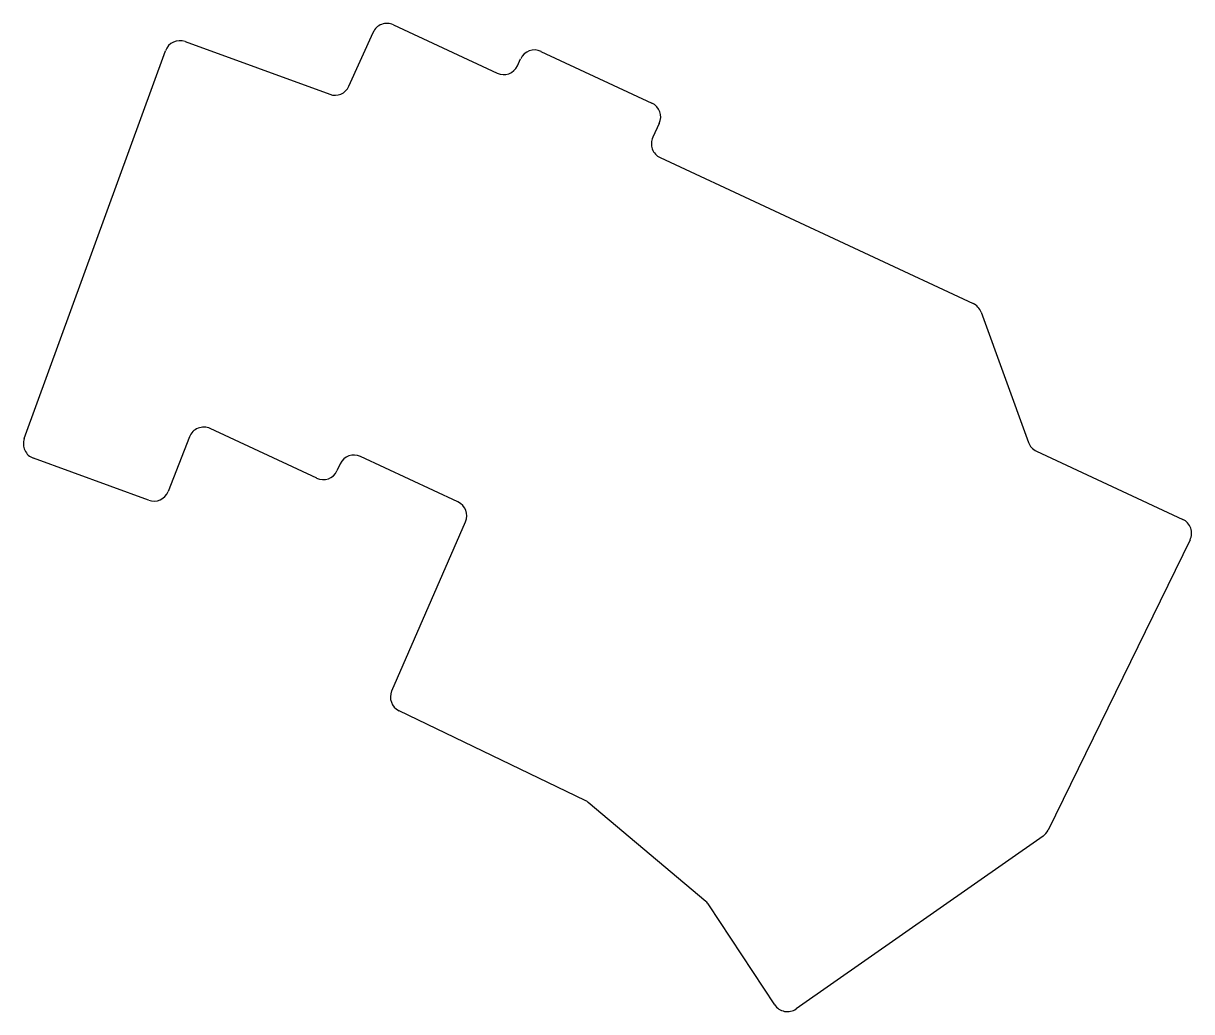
# Model space of a CAD drawing. Header units: millimetres. Extents: x 133 to 286, y -206 to -77.
import ezdxf

# ---------------------------------------------------------------- set-up
doc = ezdxf.new("R2010")
doc.units = ezdxf.units.MM

msp = doc.modelspace()

# ---------------------------------------------------------------- linework, layer by layer
for p, q in [((181.36, -77.3), (194.92, -83.62)), ((175.54, -85.33), (178.69, -78.29)), ((133.07, -131.44), (151.54, -80.7)), ((154.1, -79.5), (173.03, -86.39)), ((200.66, -80.78), (215.16, -87.54)), ((197.58, -82.65), (198, -81.75)), ((216.13, -90.2), (215.28, -92.01)), ((216.25, -94.67), (257.19, -113.76)), ((258.22, -114.89), (264.43, -131.94)), ((154.68, -131.2), (151.89, -138.34)), ((171.32, -136.61), (157.39, -130.11)), ((149.34, -139.49), (134.27, -134)), ((189.79, -139.71), (177.06, -133.77)), ((265.46, -133.07), (284.62, -142)), ((174.4, -134.74), (173.97, -135.64)), ((181.13, -164.44), (190.78, -142.32)), ((285.57, -144.69), (267, -182.67)), ((206.43, -178.76), (182.09, -167.04)), ((222.23, -192), (206.85, -179.03)), ((266.35, -183.43), (234.05, -206.04)), ((231.24, -205.5), (222.61, -192.43))]:
    msp.add_line(p, q)
for centre, start, end in [((180.51, -79.11), 65, 155.8881), ((153.42, -81.38), 70, 160), ((199.82, -82.59), 65, 155), ((195.77, -81.81), 245, 335), ((173.71, -84.51), 250, 335.8881), ((214.32, -89.35), 335, 65), ((217.1, -92.86), 155, 245), ((256.35, -115.57), 20, 65), ((156.54, -131.93), 65, 158.6596), ((134.95, -132.12), 160, 250), ((266.31, -131.25), 200, 245), ((176.21, -135.58), 65, 155), ((172.16, -134.8), 245, 335), ((150.03, -137.61), 250, 338.6596), ((188.94, -141.52), 336.4321, 65), ((283.77, -143.81), 333.9418, 65), ((182.96, -165.24), 156.4321, 244.2808), ((205.56, -180.56), 49.8667, 64.2808), ((265.2, -181.79), 305, 333.9418), ((220.94, -193.53), 33.4089, 49.8667), ((232.9, -204.4), 213.4089, 305)]:
    msp.add_arc(centre, 2, start, end)

doc.saveas('drawing.dxf')
